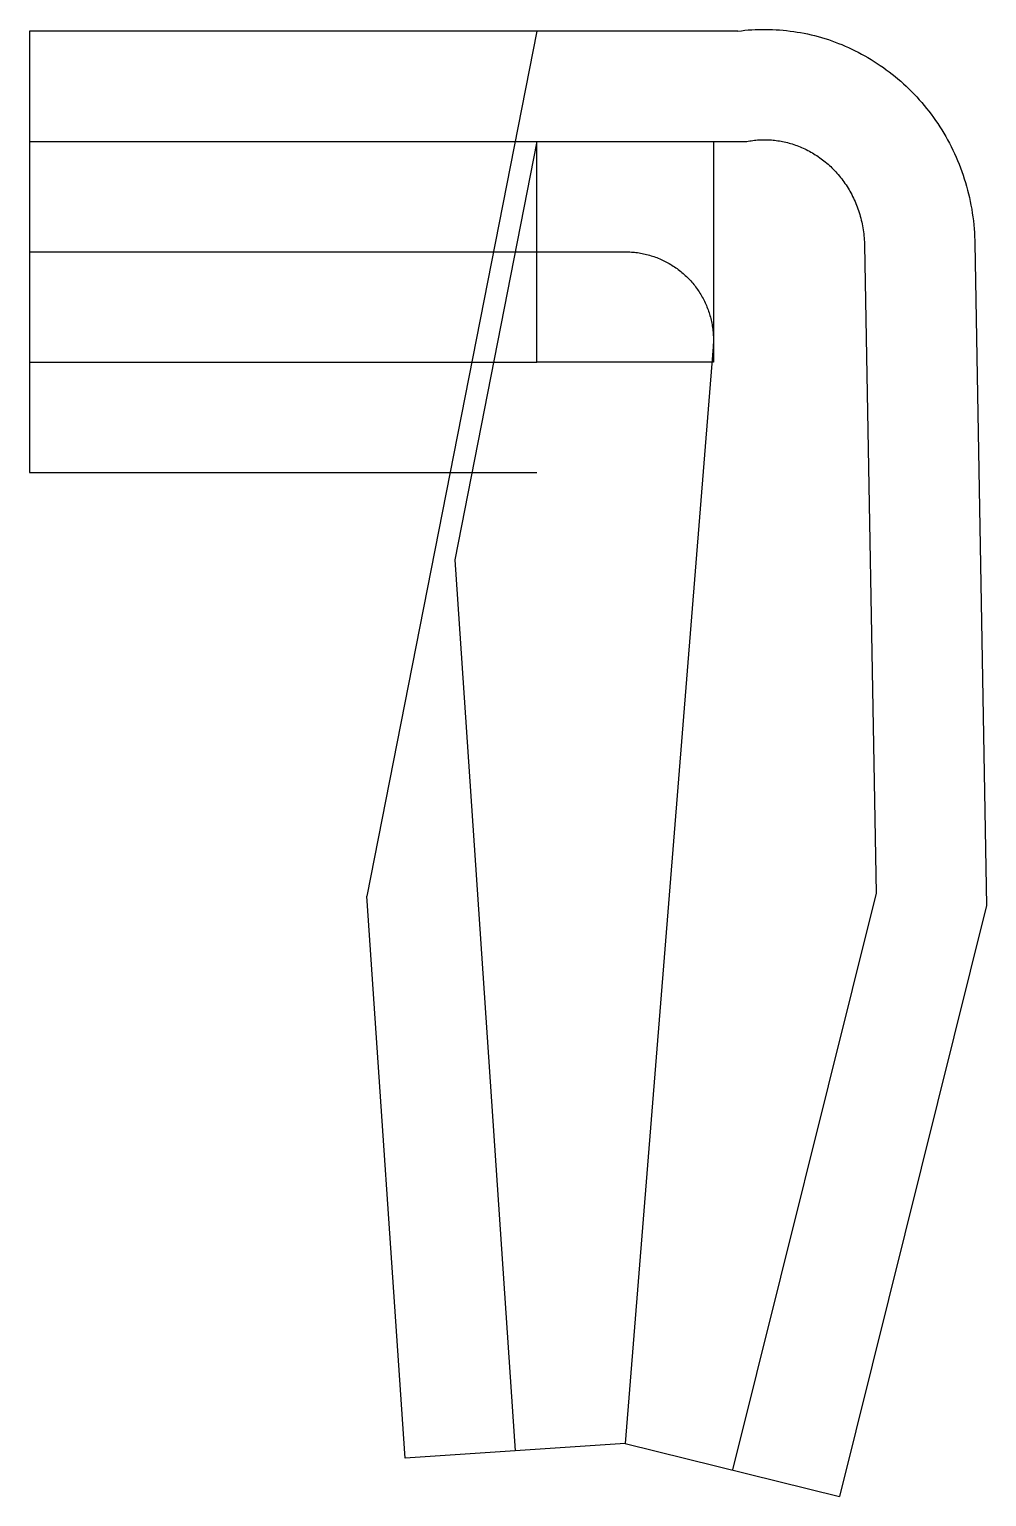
# Model space of a CAD drawing. Header units: metres. Extents: x -10000 to 6064, y -20895 to 3734.
import ezdxf

# ---------------------------------------------------------------- set-up
doc = ezdxf.new("R2010")
doc.units = ezdxf.units.M

msp = doc.modelspace()

# ---------------------------------------------------------------- linework, layer by layer
at = {"color": 1}
for p, q in [((-10000, 3704), (-10000, -3704)), ((1890, 3704), (-10000, 3704)), ((-1482, 3704), (-4336, -10814)), ((-10000, 1852), (2040, 1852)), ((-1482, 1852), (-2862, -5169)), ((4015, 111), (4208, -10763)), ((5867, 144), (6064, -10974)), ((-10000, -1852), (-1482, -1852)), ((-10000, -3704), (-1482, -3704)), ((-2862, -5169), (-1848, -20125)), ((-3696, -20251), (-4336, -10814)), ((4208, -10763), (1797, -20447)), ((6064, -10974), (3594, -20895)), ((0, -20000), (-3696, -20251)), ((0, -20000), (3594, -20895))]:
    msp.add_line(p, q, dxfattribs=at)
for points in [[(1890, 3704), (1948, 3711), (2005, 3718), (2063, 3723), (2122, 3727), (2180, 3730), (2238, 3732), (2297, 3734), (2355, 3734), (2414, 3733), (2473, 3731), (2532, 3728), (2591, 3724), (2650, 3719), (2708, 3713), (2767, 3706), (2826, 3698), (2885, 3689), (2943, 3679), (3002, 3668), (3060, 3656), (3119, 3642), (3177, 3628), (3235, 3613), (3293, 3596), (3350, 3579), (3408, 3561), (3465, 3541), (3522, 3521), (3578, 3499), (3635, 3477), (3691, 3453), (3746, 3428), (3802, 3403), (3856, 3376), (3911, 3349), (3965, 3320), (4019, 3291), (4072, 3260), (4125, 3229), (4177, 3196), (4229, 3163), (4280, 3129), (4331, 3093), (4381, 3057), (4431, 3020), (4480, 2982), (4528, 2943), (4576, 2903), (4623, 2862), (4670, 2821), (4716, 2778), (4761, 2735), (4805, 2691), (4849, 2646), (4892, 2600), (4934, 2553), (4976, 2506), (5017, 2457), (5057, 2408), (5096, 2358), (5134, 2308), (5172, 2257), (5208, 2205), (5244, 2152), (5279, 2099), (5313, 2045), (5346, 1990), (5378, 1934), (5410, 1878), (5440, 1822), (5469, 1765), (5498, 1707), (5525, 1648), (5552, 1589), (5577, 1530), (5602, 1470), (5625, 1409), (5647, 1348), (5669, 1287), (5689, 1225), (5708, 1163), (5727, 1100), (5744, 1037), (5760, 973), (5775, 910), (5789, 845), (5801, 781), (5813, 716), (5824, 651), (5833, 585), (5841, 520), (5848, 454), (5854, 388), (5859, 322), (5863, 255), (5866, 189), (5867, 144)], [(1482, -1852), (-1482, -1852), (-1482, 1852), (1482, 1852), (1482, -1852)], [(2040, 1852), (2065, 1857), (2090, 1861), (2115, 1865), (2140, 1869), (2166, 1872), (2191, 1875), (2217, 1877), (2243, 1879), (2269, 1880), (2295, 1881), (2321, 1882), (2348, 1882), (2374, 1881), (2401, 1881), (2427, 1879), (2454, 1877), (2481, 1875), (2507, 1872), (2534, 1869), (2561, 1865), (2588, 1861), (2614, 1857), (2641, 1851), (2668, 1846), (2695, 1840), (2722, 1833), (2748, 1826), (2775, 1818), (2802, 1810), (2828, 1801), (2855, 1792), (2881, 1783), (2908, 1773), (2934, 1762), (2960, 1751), (2986, 1740), (3012, 1728), (3038, 1715), (3064, 1702), (3089, 1688), (3114, 1674), (3140, 1660), (3165, 1645), (3189, 1630), (3214, 1614), (3238, 1597), (3263, 1580), (3286, 1563), (3310, 1545), (3334, 1527), (3357, 1508), (3380, 1489), (3403, 1469), (3425, 1449), (3447, 1429), (3469, 1408), (3490, 1386), (3512, 1364), (3533, 1342), (3553, 1319), (3573, 1296), (3593, 1272), (3613, 1248), (3632, 1224), (3651, 1199), (3669, 1174), (3687, 1148), (3705, 1122), (3722, 1096), (3739, 1069), (3755, 1042), (3771, 1015), (3786, 987), (3801, 959), (3816, 930), (3830, 901), (3844, 872), (3857, 843), (3870, 813), (3882, 783), (3894, 752), (3905, 722), (3915, 691), (3926, 660), (3935, 628), (3944, 596), (3953, 564), (3961, 532), (3969, 500), (3976, 467), (3982, 434), (3988, 401), (3993, 368), (3998, 335), (4002, 301), (4006, 267), (4009, 233), (4011, 199), (4013, 165), (4014, 131), (4015, 111)], [(-10000, 0), (0, 0), (26, 0), (52, -1), (77, -2), (103, -4), (129, -6), (155, -8), (180, -11), (206, -14), (231, -18), (257, -22), (282, -27), (307, -32), (333, -38), (358, -44), (383, -50), (408, -57), (432, -65), (457, -72), (481, -81), (506, -89), (530, -98), (554, -108), (578, -118), (601, -128), (625, -139), (648, -150), (671, -161), (694, -173), (717, -185), (739, -198), (762, -211), (784, -225), (805, -239), (827, -253), (848, -267), (869, -282), (890, -298), (910, -313), (931, -330), (950, -346), (970, -363), (989, -380), (1008, -397), (1027, -415), (1046, -433), (1064, -452), (1081, -470), (1099, -489), (1116, -509), (1133, -528), (1149, -548), (1165, -568), (1181, -589), (1196, -610), (1211, -631), (1226, -652), (1240, -673), (1254, -695), (1267, -717), (1281, -739), (1293, -762), (1306, -784), (1318, -807), (1329, -830), (1340, -854), (1351, -877), (1361, -901), (1371, -925), (1380, -949), (1390, -973), (1398, -997), (1406, -1022), (1414, -1046), (1421, -1071), (1428, -1096), (1435, -1121), (1441, -1146), (1446, -1171), (1452, -1197), (1456, -1222), (1460, -1247), (1464, -1273), (1468, -1298), (1471, -1324), (1473, -1350), (1475, -1376), (1477, -1401), (1478, -1427), (1478, -1453), (1479, -1479), (1478, -1504), (1478, -1530), (1477, -1556), (1475, -1582), (1474, -1597), (0, -20000)]]:
    msp.add_lwpolyline(points, dxfattribs=at)

doc.saveas('drawing.dxf')
